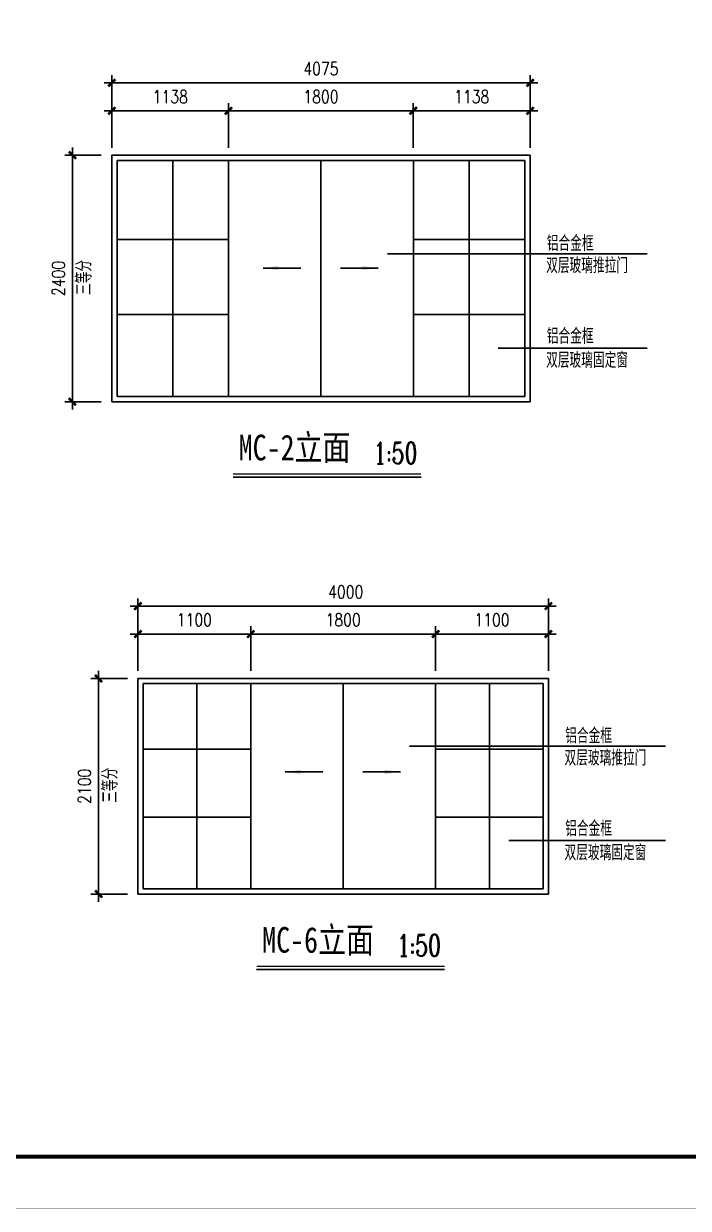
# Model space of a CAD drawing. Extents: x -357449 to -117302, y 127569 to 244935.
# Drawn here: x -330843 to -324367, y 127569 to 139107 of the extents above; entities that cross this region are included whole.
import ezdxf

# ---------------------------------------------------------------- set-up
doc = ezdxf.new("R2010")
doc.units = 0
doc.header["$MEASUREMENT"] = 0
doc.layers.get('0').update_dxf_attribs({"linetype": 'CONTINUOUS'})
doc.layers.get('DEFPOINTS').update_dxf_attribs({"linetype": 'CONTINUOUS'})
for name, color, linetype in [('LAYER3', 8, 'CONTINUOUS'), ('PD42', 11, 'CONTINUOUS'), ('PUB_TEXT', 7, 'CONTINUOUS'), ('WIN', 4, 'CONTINUOUS'), ('WINDOWS', 4, 'CONTINUOUS'), ('阳台', 4, 'CONTINUOUS')]:
    doc.layers.add(name, color=color, linetype=linetype)
doc.styles.add('_HZTXT', font='txt.shx', dxfattribs={"bigfont": 'fs.shx'})
doc.styles.add('CHINA', font='SimSun.ttf', dxfattribs={"width": 0.85, "height": 150})
doc.styles.add('DIM_FONT', font='SIMPLEX.shx', dxfattribs={"width": 0.8})
doc.styles.add('ROMAND', font='romanc.shx', dxfattribs={"bigfont": 'bigfont.shx'})
doc.dimstyles.get("Standard").update_dxf_attribs({"dimtxt": 375, "dimasz": 1, "dimexe": 150, "dimexo": 0, "dimgap": 200, "dimtad": 1, "dimdec": 0, "dimzin": 0, "dimdsep": 46, "dimtxsty": 'DIM_FONT', "dimblk1": '_DIMX', "dimblk2": '_DIMX', "dimsah": 1, "dimcen": 200, "dimclrd": 256, "dimclre": 256, "dimclrt": 4, "dimadec": 0, "dimazin": 0, "dimtfac": 1, "dimtdec": 0, "dimtix": 1, "dimtmove": 2, "dimatfit": 3, "dimldrblk": '_DIMX', "dimfxl": 0, "dimtolj": 1, "dimtzin": 0, "dimarcsym": 0})

# ---------------------------------------------------------------- blocks, each defined once
blk = doc.blocks.new('_DIMX')
blk.add_line((-150, 0), (150, 0))
at = {"const_width": 50}
blk.add_lwpolyline([(-70, -70), (70, 70)], dxfattribs=at)
blk = doc.blocks.new('*D1445')
at = {"linetype": 'ByBlock'}
for p, q in [((-346218, 145618), (-346574, 145618)), ((-346499, 145617), (-346499, 143218)), ((-346218, 143218), (-346574, 143218))]:
    blk.add_line(p, q, dxfattribs=at)
at = {"layer": 'DEFPOINTS', "color": 0, "linetype": 'ByBlock'}
for p in [(-346218, 145618), (-346499, 143218), (-346218, 143218)]:
    blk.add_point(p, dxfattribs=at)
at = {"linetype": 'ByBlock', "xscale": 0.5, "yscale": 0.5, "zscale": 0.5}
for p, rotation in [((-346499, 145618), 90), ((-346499, 143218), 270)]:
    blk.add_blockref('_DIMX', p, dxfattribs=dict(at, rotation=rotation))
at = {"color": 4, "linetype": 'ByBlock', "insert": (-346636, 144418), "char_height": 125, "attachment_point": 5, "rotation": 90, "style": 'DIM_FONT'}
blk.add_mtext('\\A1;2400', dxfattribs=at)
blk = doc.blocks.new('*D1447')
at = {"linetype": 'ByBlock'}
for p, q in [((-343178, 145692), (-343178, 146126)), ((-342040, 145692), (-342040, 146126)), ((-343177, 146051), (-342041, 146051))]:
    blk.add_line(p, q, dxfattribs=at)
at = {"layer": 'DEFPOINTS', "color": 0, "linetype": 'ByBlock'}
for p in [(-342040, 146051), (-343178, 145692), (-342040, 145692)]:
    blk.add_point(p, dxfattribs=at)
at = {"linetype": 'ByBlock', "xscale": 0.5, "yscale": 0.5, "zscale": 0.5, "rotation": 180}
blk.add_blockref('_DIMX', (-343178, 146051), dxfattribs=at)
at = {"linetype": 'ByBlock', "xscale": 0.5, "yscale": 0.5, "zscale": 0.5}
blk.add_blockref('_DIMX', (-342040, 146051), dxfattribs=at)
at = {"color": 4, "linetype": 'ByBlock', "insert": (-342609, 146189), "char_height": 125, "attachment_point": 5, "style": 'DIM_FONT'}
blk.add_mtext('\\A1;1138', dxfattribs=at)
blk = doc.blocks.new('*D1446')
at = {"linetype": 'ByBlock'}
for p, q in [((-346115, 145692), (-346115, 146398)), ((-346115, 146323), (-342041, 146323)), ((-342040, 145692), (-342040, 146398))]:
    blk.add_line(p, q, dxfattribs=at)
at = {"layer": 'DEFPOINTS', "color": 0, "linetype": 'ByBlock'}
for p in [(-342040, 146323), (-346115, 145692), (-342040, 145692)]:
    blk.add_point(p, dxfattribs=at)
at = {"linetype": 'ByBlock', "xscale": 0.5, "yscale": 0.5, "zscale": 0.5, "rotation": 180}
blk.add_blockref('_DIMX', (-346115, 146323), dxfattribs=at)
at = {"linetype": 'ByBlock', "xscale": 0.5, "yscale": 0.5, "zscale": 0.5}
blk.add_blockref('_DIMX', (-342040, 146323), dxfattribs=at)
at = {"color": 4, "linetype": 'ByBlock', "insert": (-344078, 146461), "char_height": 125, "attachment_point": 5, "style": 'DIM_FONT'}
blk.add_mtext('\\A1;4075', dxfattribs=at)
blk = doc.blocks.new('*D1449')
at = {"linetype": 'ByBlock'}
for p, q in [((-344978, 145692), (-344978, 146126)), ((-343178, 145692), (-343178, 146126)), ((-344977, 146051), (-343178, 146051))]:
    blk.add_line(p, q, dxfattribs=at)
at = {"layer": 'DEFPOINTS', "color": 0, "linetype": 'ByBlock'}
for p in [(-343178, 146051), (-344978, 145692), (-343178, 145692)]:
    blk.add_point(p, dxfattribs=at)
at = {"linetype": 'ByBlock', "xscale": 0.5, "yscale": 0.5, "zscale": 0.5, "rotation": 180}
blk.add_blockref('_DIMX', (-344978, 146051), dxfattribs=at)
at = {"linetype": 'ByBlock', "xscale": 0.5, "yscale": 0.5, "zscale": 0.5}
blk.add_blockref('_DIMX', (-343178, 146051), dxfattribs=at)
at = {"color": 4, "linetype": 'ByBlock', "insert": (-344078, 146189), "char_height": 125, "attachment_point": 5, "style": 'DIM_FONT'}
blk.add_mtext('\\A1;1800', dxfattribs=at)
blk = doc.blocks.new('*D1448')
at = {"linetype": 'ByBlock'}
for p, q in [((-346115, 145692), (-346115, 146126)), ((-344978, 145692), (-344978, 146126)), ((-344978, 146051), (-346115, 146051))]:
    blk.add_line(p, q, dxfattribs=at)
at = {"layer": 'DEFPOINTS', "color": 0, "linetype": 'ByBlock'}
for p in [(-346115, 146051), (-346115, 145692), (-344978, 145692)]:
    blk.add_point(p, dxfattribs=at)
at = {"linetype": 'ByBlock', "xscale": 0.5, "yscale": 0.5, "zscale": 0.5, "rotation": 180}
blk.add_blockref('_DIMX', (-346115, 146051), dxfattribs=at)
at = {"linetype": 'ByBlock', "xscale": 0.5, "yscale": 0.5, "zscale": 0.5}
blk.add_blockref('_DIMX', (-344978, 146051), dxfattribs=at)
at = {"color": 4, "linetype": 'ByBlock', "insert": (-345546, 146189), "char_height": 125, "attachment_point": 5, "style": 'DIM_FONT'}
blk.add_mtext('\\A1;1138', dxfattribs=at)
blk = doc.blocks.new('*D1467')
at = {"linetype": 'ByBlock'}
for p, q in [((-316211, 145692), (-316211, 146398)), ((-316210, 146323), (-312211, 146323)), ((-312211, 145692), (-312211, 146398))]:
    blk.add_line(p, q, dxfattribs=at)
at = {"layer": 'DEFPOINTS', "color": 0, "linetype": 'ByBlock'}
for p in [(-312211, 146323), (-316211, 145692), (-312211, 145692)]:
    blk.add_point(p, dxfattribs=at)
at = {"linetype": 'ByBlock', "xscale": 0.5, "yscale": 0.5, "zscale": 0.5, "rotation": 180}
blk.add_blockref('_DIMX', (-316211, 146323), dxfattribs=at)
at = {"linetype": 'ByBlock', "xscale": 0.5, "yscale": 0.5, "zscale": 0.5}
blk.add_blockref('_DIMX', (-312211, 146323), dxfattribs=at)
at = {"color": 4, "linetype": 'ByBlock', "insert": (-314186, 146461), "char_height": 125, "attachment_point": 5, "style": 'DIM_FONT'}
blk.add_mtext('\\A1;4000', dxfattribs=at)
blk = doc.blocks.new('*D1466')
at = {"linetype": 'ByBlock'}
for p, q in [((-315111, 145692), (-315111, 146126)), ((-313311, 145692), (-313311, 146126)), ((-315110, 146051), (-313311, 146051))]:
    blk.add_line(p, q, dxfattribs=at)
at = {"layer": 'DEFPOINTS', "color": 0, "linetype": 'ByBlock'}
for p in [(-313311, 146051), (-315111, 145692), (-313311, 145692)]:
    blk.add_point(p, dxfattribs=at)
at = {"linetype": 'ByBlock', "xscale": 0.5, "yscale": 0.5, "zscale": 0.5, "rotation": 180}
blk.add_blockref('_DIMX', (-315111, 146051), dxfattribs=at)
at = {"linetype": 'ByBlock', "xscale": 0.5, "yscale": 0.5, "zscale": 0.5}
blk.add_blockref('_DIMX', (-313311, 146051), dxfattribs=at)
at = {"color": 4, "linetype": 'ByBlock', "insert": (-314211, 146189), "char_height": 125, "attachment_point": 5, "style": 'DIM_FONT'}
blk.add_mtext('\\A1;1800', dxfattribs=at)
blk = doc.blocks.new('*D1465')
at = {"linetype": 'ByBlock'}
for p, q in [((-316211, 145692), (-316211, 146126)), ((-315111, 145692), (-315111, 146126)), ((-315111, 146051), (-316210, 146051))]:
    blk.add_line(p, q, dxfattribs=at)
at = {"layer": 'DEFPOINTS', "color": 0, "linetype": 'ByBlock'}
for p in [(-316211, 146051), (-316211, 145692), (-315111, 145692)]:
    blk.add_point(p, dxfattribs=at)
at = {"linetype": 'ByBlock', "xscale": 0.5, "yscale": 0.5, "zscale": 0.5, "rotation": 180}
blk.add_blockref('_DIMX', (-316211, 146051), dxfattribs=at)
at = {"linetype": 'ByBlock', "xscale": 0.5, "yscale": 0.5, "zscale": 0.5}
blk.add_blockref('_DIMX', (-315111, 146051), dxfattribs=at)
at = {"color": 4, "linetype": 'ByBlock', "insert": (-315661, 146189), "char_height": 125, "attachment_point": 5, "style": 'DIM_FONT'}
blk.add_mtext('\\A1;1100', dxfattribs=at)
blk = doc.blocks.new('*D1468')
at = {"linetype": 'ByBlock'}
for p, q in [((-336799, 132524), (-337154, 132524)), ((-337079, 132524), (-337079, 130425)), ((-336799, 130424), (-337154, 130424))]:
    blk.add_line(p, q, dxfattribs=at)
at = {"layer": 'DEFPOINTS', "color": 0, "linetype": 'ByBlock'}
for p in [(-336799, 132524), (-337079, 130424), (-336799, 130424)]:
    blk.add_point(p, dxfattribs=at)
at = {"linetype": 'ByBlock', "xscale": 0.5, "yscale": 0.5, "zscale": 0.5}
for p, rotation in [((-337079, 132524), 90), ((-337079, 130424), 270)]:
    blk.add_blockref('_DIMX', p, dxfattribs=dict(at, rotation=rotation))
at = {"color": 4, "linetype": 'ByBlock', "insert": (-337217, 131474), "char_height": 125, "attachment_point": 5, "rotation": 90, "style": 'DIM_FONT'}
blk.add_mtext('\\A1;2100', dxfattribs=at)
blk = doc.blocks.new('*D1469')
at = {"linetype": 'ByBlock'}
for p, q in [((-313311, 145692), (-313311, 146126)), ((-312211, 145692), (-312211, 146126)), ((-313310, 146051), (-312211, 146051))]:
    blk.add_line(p, q, dxfattribs=at)
at = {"layer": 'DEFPOINTS', "color": 0, "linetype": 'ByBlock'}
for p in [(-312211, 146051), (-313311, 145692), (-312211, 145692)]:
    blk.add_point(p, dxfattribs=at)
at = {"linetype": 'ByBlock', "xscale": 0.5, "yscale": 0.5, "zscale": 0.5, "rotation": 180}
blk.add_blockref('_DIMX', (-313311, 146051), dxfattribs=at)
at = {"linetype": 'ByBlock', "xscale": 0.5, "yscale": 0.5, "zscale": 0.5}
blk.add_blockref('_DIMX', (-312211, 146051), dxfattribs=at)
at = {"color": 4, "linetype": 'ByBlock', "insert": (-312761, 146189), "char_height": 125, "attachment_point": 5, "style": 'DIM_FONT'}
blk.add_mtext('\\A1;1100', dxfattribs=at)

msp = doc.modelspace()

# ---------------------------------------------------------------- linework, layer by layer
for points, const_width in [([(-309303.31, 157270.75), (-351353.31, 157270.75), (-351353.31, 127570.75), (-309303.31, 127570.75)], 4), ([(-350103.31, 128070.75), (-350103.31, 156770.75), (-309803.31, 156770.75), (-309803.31, 128070.75)], 40)]:
    msp.add_lwpolyline(points, close=True, dxfattribs=dict(const_width=const_width))
at = {"layer": 'LAYER3'}
for p, q in [((-328510.78, 136727.47), (-328143.3, 136727.47)), ((-327387.38, 136727.47), (-327754.87, 136727.47)), ((-328294.3, 131819.17), (-327926.81, 131819.17)), ((-327170.9, 131819.17), (-327538.38, 131819.17))]:
    msp.add_line(p, q, dxfattribs=at)
for points in [[(-328510.78, 136727.47), (-328360.78, 136707.47), (-328360.78, 136747.47)], [(-327387.38, 136727.47), (-327542.38, 136707.47), (-327542.38, 136747.47)], [(-328294.3, 131819.17), (-328144.3, 131799.17), (-328144.3, 131839.17)], [(-327170.9, 131819.17), (-327325.9, 131799.17), (-327325.9, 131839.17)]]:
    msp.add_solid(points, dxfattribs=at)
at = {"layer": 'PD42'}
for p, q in [((-329933.33, 137775.55), (-328846.33, 137775.55)), ((-329933.33, 135475.55), (-329933.33, 137775.55)), ((-329389.83, 137775.55), (-329389.83, 135475.55)), ((-327045.33, 137775.55), (-328846.33, 137775.55)), ((-328846.33, 137775.55), (-328846.33, 135475.55)), ((-327945.83, 137775.55), (-327945.83, 135475.55)), ((-325958.33, 137775.55), (-327045.33, 137775.55)), ((-327045.33, 135475.55), (-327045.33, 137775.55)), ((-326501.83, 137775.55), (-326501.83, 135475.55)), ((-325958.33, 137775.55), (-325958.33, 135475.55)), ((-329933.33, 137005.55), (-328846.33, 137005.55)), ((-327045.33, 137005.55), (-325958.33, 137005.55)), ((-329933.33, 136275.55), (-328846.33, 136275.55)), ((-327045.33, 136275.55), (-325958.33, 136275.55)), ((-328846.33, 135475.55), (-329933.33, 135475.55)), ((-328846.33, 135475.55), (-327045.33, 135475.55)), ((-325958.33, 135475.55), (-327045.33, 135475.55)), ((-329679.34, 132679.45), (-328629.84, 132679.45)), ((-329679.34, 130679.45), (-329679.34, 132679.45)), ((-329154.59, 132679.45), (-329154.59, 130679.45)), ((-326828.84, 132679.45), (-328629.84, 132679.45)), ((-328629.84, 132679.45), (-328629.84, 130679.45)), ((-327729.34, 132679.45), (-327729.34, 130679.45)), ((-325779.34, 132679.45), (-326828.84, 132679.45)), ((-326828.84, 130679.45), (-326828.84, 132679.45)), ((-326304.09, 132679.45), (-326304.09, 130679.45)), ((-325779.34, 132679.45), (-325779.34, 130679.45)), ((-329679.34, 132039.45), (-328629.84, 132039.45)), ((-326828.84, 132039.45), (-325779.34, 132039.45)), ((-329679.34, 131379.45), (-328629.84, 131379.45)), ((-326828.84, 131379.45), (-325779.34, 131379.45)), ((-328629.84, 130679.45), (-329679.34, 130679.45)), ((-328629.84, 130679.45), (-326828.84, 130679.45)), ((-325779.34, 130679.45), (-326828.84, 130679.45))]:
    msp.add_line(p, q, dxfattribs=at)
at = {"layer": 'PUB_TEXT'}
for p, q in [((-326971.27, 134691.2), (-328802.21, 134691.2)), ((-326742.29, 129895.1), (-328573.22, 129895.1))]:
    msp.add_line(p, q, dxfattribs=at)
at = {"layer": 'PUB_TEXT', "const_width": 12}
for points in [[(-326971.27, 134721.31), (-328802.21, 134721.31)], [(-326742.29, 129925.21), (-328573.22, 129925.21)]]:
    msp.add_lwpolyline(points, dxfattribs=at)
at = {"layer": 'WIN'}
for p, q in [((-324767.73, 136865.25), (-327299.04, 136865.25)), ((-324767.73, 135947.76), (-326218.21, 135947.76)), ((-324588.74, 132069.15), (-327082.55, 132069.15)), ((-324588.74, 131151.66), (-326114.22, 131151.66))]:
    msp.add_line(p, q, dxfattribs=at)
at = {"layer": '阳台'}
for p, q in [((-325908.33, 137825.55), (-329983.33, 137825.55)), ((-329983.33, 137825.55), (-329983.33, 135425.55)), ((-325908.33, 135425.55), (-325908.33, 137825.55)), ((-329983.33, 135425.55), (-325908.33, 135425.55)), ((-325729.34, 132729.45), (-329729.34, 132729.45)), ((-329729.34, 132729.45), (-329729.34, 130629.45)), ((-325729.34, 130629.45), (-325729.34, 132729.45)), ((-329729.34, 130629.45), (-325729.34, 130629.45))]:
    msp.add_line(p, q, dxfattribs=at)

# ---------------------------------------------------------------- texts
at = {"layer": 'PUB_TEXT'}
for s, height, style, width, p in [('铝合金框', 150, '_HZTXT', 0.8, (-325745.34, 136892.5)), ('双层玻璃推拉门', 150, '_HZTXT', 0.8, (-325752.09, 136677.18)), ('铝合金框', 150, '_HZTXT', 0.8, (-325745.34, 135988.5)), ('双层玻璃固定窗', 150, '_HZTXT', 0.8, (-325752.09, 135754.82)), ('MC-2立面', 250, 'CHINA', 0.8, (-328747.76, 134854.35)), ('1:50', 210, 'ROMAND', 0.7, (-327434.29, 134820.79)), ('铝合金框', 150, '_HZTXT', 0.8, (-325566.36, 132096.4)), ('双层玻璃推拉门', 150, '_HZTXT', 0.8, (-325573.11, 131881.08)), ('铝合金框', 150, '_HZTXT', 0.8, (-325566.36, 131192.4)), ('双层玻璃固定窗', 150, '_HZTXT', 0.8, (-325573.11, 130958.72)), ('MC-6立面', 250, 'CHINA', 0.8, (-328518.78, 130058.25)), ('1:50', 210, 'ROMAND', 0.7, (-327205.3, 130024.69))]:
    msp.add_text(s, height=height, dxfattribs=dict(at, style=style, width=width)).set_placement(p)
at = {"layer": 'PUB_TEXT', "style": '_HZTXT', "width": 0.8}
for p in [(-330180.97, 136464.41), (-329926.99, 131518.72)]:
    msp.add_text('三等分', height=150, rotation=90, dxfattribs=at).set_placement(p)

# ---------------------------------------------------------------- dimensions: what is measured, and where the dimension line sits
at = {"layer": 'WINDOWS'}
for base, p1, p2, picture, middle, set_off in [((-325908.33, 138530.97), (-329983.33, 137899.49), (-325908.33, 137899.49), '*D1446', (-327945.83, 138668.47), (16131.77, -7792.18)), ((-329983.32623821, 138259.19385493), (-328845.82623821, 137899.49370629), (-329983.32623821, 137899.49370629), '*D1448', (-329414.57623821, 138396.69385493), (16131.77364172, -7792.1786064)), ((-327045.83, 138259.19), (-328845.83, 137899.49), (-327045.83, 137899.49), '*D1449', (-327945.83, 138396.69), (16131.77, -7792.18)), ((-325908.32623821, 138259.19385493), (-327045.82623821, 137899.49370629), (-325908.32623821, 137899.49370629), '*D1447', (-326477.07623821, 138396.69385493), (16131.77364172, -7792.1786064)), ((-329729.34, 133163.09), (-328629.34, 132803.39), (-329729.34, 132803.39), '*D1465', (-329179.34, 133600.59), (-13518.61, -12888.28)), ((-326829.34, 133163.09), (-328629.34, 132803.39), (-326829.34, 132803.39), '*D1466', (-327729.34, 133600.59), (-13518.61, -12888.28)), ((-325729.34, 133163.09), (-326829.34, 132803.39), (-325729.34, 132803.39), '*D1469', (-326279.34, 133600.59), (-13518.61, -12888.28))]:
    dim = msp.add_linear_dim(base=base, p1=p1, p2=p2, dimstyle='Standard', override={"dimscale": 0.5, "dimtxt": 250, "dimgap": 150, "dimblk": '_DIMX'}, dxfattribs=at)
    dim.commit()
    dim.dimension.update_dxf_attribs({"geometry": picture, "text_midpoint": middle, "insert": set_off})
for base, p1, p2, picture, middle, set_off in [((-330366.89, 135425.55), (-330086.25, 137825.55), (-330086.25, 135425.55), '*D1445', (-330504.39, 136625.55), (16131.77, -7792.18)), ((-330112.91, 130629.45), (-329832.27, 132729.45), (-329832.27, 130629.45), '*D1468', (-330250.41, 131679.45), (6966.58, 205.25))]:
    dim = msp.add_linear_dim(base=base, p1=p1, p2=p2, angle=90, dimstyle='Standard', override={"dimscale": 0.5, "dimtxt": 250, "dimgap": 150, "dimblk": '_DIMX'}, dxfattribs=at)
    dim.commit()
    dim.dimension.update_dxf_attribs({"geometry": picture, "text_midpoint": middle, "insert": set_off})
dim = msp.add_linear_dim(base=(-325729.34, 133434.87), p1=(-329729.34, 132803.39), p2=(-325729.34, 132803.39), dimstyle='Standard', override={"dimscale": 0.5, "dimtxt": 250, "dimgap": 150, "dimblk": '_DIMX'}, dxfattribs=at)
dim.commit()
dim.dimension.update_dxf_attribs({"geometry": '*D1467', "text_midpoint": (-327704.34, 133572.37), "dimtype": 160, "insert": (-13518.61, -12888.28)})

doc.saveas('drawing.dxf')
